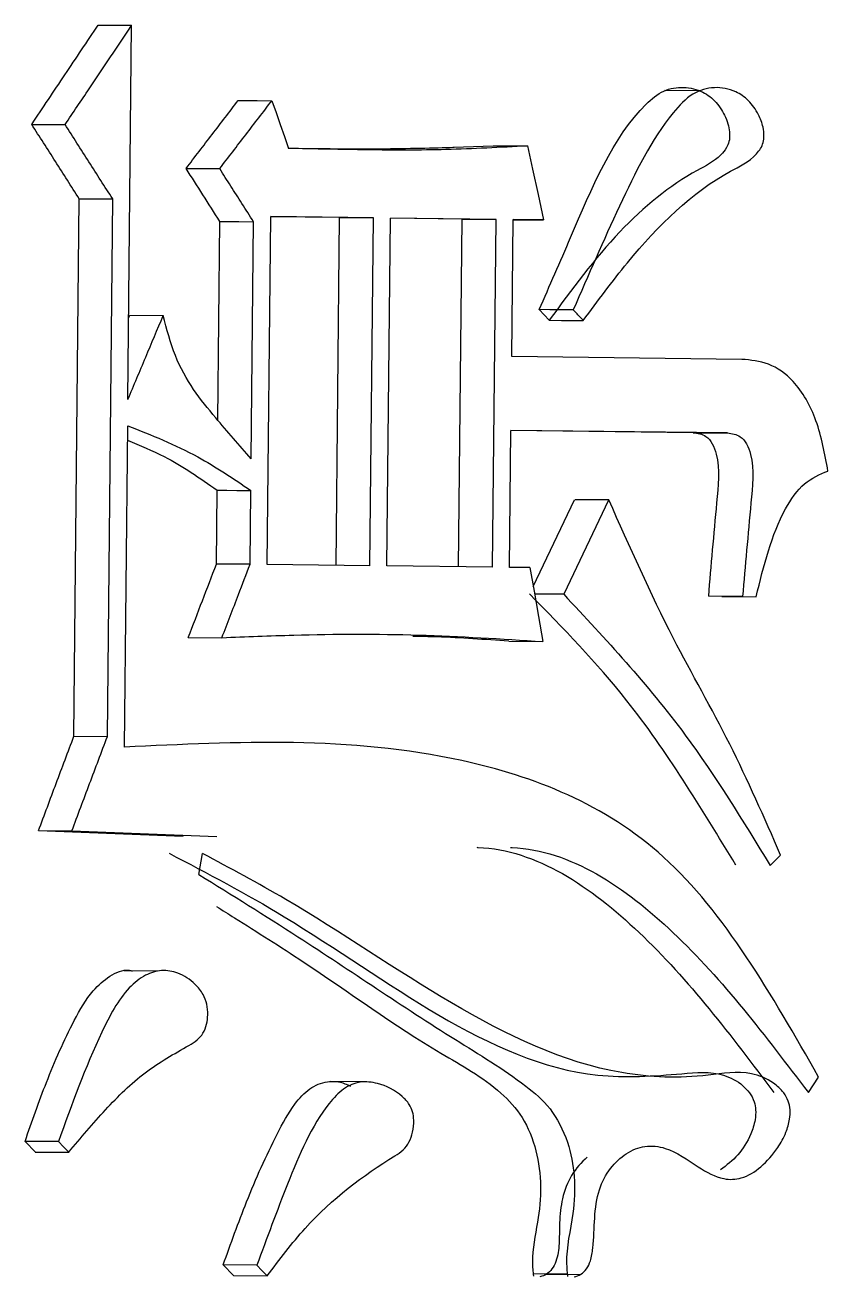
# Model space of a CAD drawing. Header units: millimetres. Extents: x 2448 to 4397, y 790 to 2168.
# Drawn here: x 3204.613 to 3206.095, y 987.891 to 990.204 of the extents above; entities that cross this region are included whole.
import ezdxf

# ---------------------------------------------------------------- set-up
doc = ezdxf.new("R2010")
doc.units = ezdxf.units.MM

msp = doc.modelspace()

# ---------------------------------------------------------------- linework, layer by layer
at = {"color": 7, "linetype": 'Continuous', "lineweight": 25}
for p, q in [((3204.8027, 989.5123), (3204.8095, 990.2035)), ((3205.8578, 990.0823), (3205.7938, 990.0828)), ((3204.625, 990.0204), (3204.6866, 990.0199)), ((3205.386, 989.9777), (3205.4772, 989.981)), ((3204.9101, 989.9391), (3204.9721, 989.9386)), ((3204.7029, 988.8901), (3204.7127, 989.883)), ((3204.7647, 988.8896), (3204.7745, 989.8826)), ((3204.9687, 989.4737), (3204.9724, 989.841)), ((3205.0302, 989.4024), (3205.0345, 989.8405)), ((3205.0599, 989.2074), (3205.0663, 989.8499)), ((3205.2558, 989.8476), (3205.0663, 989.8499)), ((3205.1934, 989.8481), (3205.0663, 989.8496)), ((3205.187, 989.2056), (3205.1934, 989.8481)), ((3205.1934, 989.8481), (3205.2558, 989.8476)), ((3205.2494, 989.2051), (3205.2558, 989.8476)), ((3205.2809, 989.2047), (3205.2873, 989.8472)), ((3205.4823, 989.8449), (3205.2873, 989.8472)), ((3205.4195, 989.8454), (3205.2873, 989.847)), ((3205.4131, 989.2029), (3205.4195, 989.8454)), ((3205.4195, 989.8454), (3205.4823, 989.8449)), ((3205.4759, 989.2024), (3205.4823, 989.8449)), ((3205.5111, 989.5914), (3205.5136, 989.8445)), ((3205.57, 989.8438), (3205.5136, 989.8445)), ((3205.5136, 989.8443), (3205.57, 989.8438)), ((3205.5803, 989.6585), (3205.5618, 989.6781)), ((3204.8042, 989.6636), (3204.8059, 989.6677)), ((3204.8059, 989.6678), (3204.8678, 989.6673)), ((3205.9357, 989.5863), (3205.5111, 989.5914)), ((3204.7963, 988.8698), (3204.8022, 989.4635)), ((3205.5073, 989.202), (3205.5098, 989.4551)), ((3205.9095, 989.4503), (3205.5098, 989.4551)), ((3205.8461, 989.4508), (3205.5098, 989.4548)), ((3205.8461, 989.4508), (3205.9095, 989.4503)), ((3204.9661, 989.2082), (3204.9675, 989.3445)), ((3205.0282, 989.2077), (3205.0296, 989.344)), ((3205.5509, 989.1669), (3205.627, 989.3269)), ((3205.69, 989.3264), (3205.6071, 989.1523)), ((3205.6274, 989.3276), (3205.6904, 989.3271)), ((3205.0282, 989.2077), (3204.9661, 989.2082)), ((3205.2494, 989.2051), (3205.0599, 989.2074)), ((3205.4759, 989.2024), (3205.2809, 989.2047)), ((3205.5449, 989.2016), (3205.5073, 989.202)), ((3205.6071, 989.1523), (3205.5534, 989.1527)), ((3205.9375, 989.1481), (3205.8742, 989.1486)), ((3205.899, 989.1483), (3205.8742, 989.1486)), ((3205.899, 989.1483), (3205.9624, 989.1478)), ((3205.9375, 989.1481), (3205.9624, 989.1478)), ((3204.9141, 989.0725), (3204.9762, 989.0721)), ((3205.5057, 989.0654), (3205.5686, 989.065)), ((3204.7029, 988.8901), (3204.7647, 988.8896)), ((3204.6375, 988.7156), (3204.6992, 988.7151)), ((3204.6375, 988.7156), (3204.9046, 988.7054)), ((3204.6992, 988.7151), (3204.9668, 988.705)), ((3204.9338, 988.6344), (3204.9405, 988.6733)), ((3205.9885, 988.651), (3206.0073, 988.6702)), ((3204.8575, 988.4559), (3204.7949, 988.4563)), ((3205.2394, 988.2516), (3205.1762, 988.2521)), ((3204.6744, 988.141), (3204.6127, 988.1415)), ((3204.6317, 988.1218), (3204.6127, 988.1415)), ((3204.6316, 988.1218), (3204.6933, 988.1213)), ((3205.0407, 987.9127), (3204.9785, 987.9132)), ((3204.9973, 987.8935), (3204.9786, 987.9132)), ((3204.9973, 987.8935), (3205.0595, 987.893)), ((3205.6136, 987.8961), (3205.5506, 987.8966)), ((3205.5754, 987.8963), (3205.6384, 987.8958))]:
    msp.add_line(p, q, dxfattribs=at)
at = {"color": 7, "linetype": 'Continuous', "lineweight": 25, "flags": 128}
for points in [[(3204.7477, 990.2039), (3204.7823, 990.2037), (3204.8095, 990.2035)], [(3205.0062, 990.0645), (3205.041, 990.0643), (3205.0684, 990.0641)], [(3205.0684, 990.0641), (3205.0761, 990.0421), (3205.0838, 990.0201), (3205.0915, 989.9981), (3205.0992, 989.9761)], [(3205.4772, 989.981), (3205.5124, 989.9807), (3205.5401, 989.9805)], [(3205.5401, 989.9805), (3205.5495, 989.9375), (3205.5598, 989.8907), (3205.57, 989.8438)], [(3204.7127, 989.883), (3204.7473, 989.8828), (3204.7745, 989.8826)], [(3204.9724, 989.841), (3205.0072, 989.8407), (3205.0345, 989.8405)], [(3205.6247, 989.6777), (3205.6019, 989.6778), (3205.5818, 989.678), (3205.5618, 989.6781)], [(3205.5803, 989.6585), (3205.6032, 989.6583), (3205.6233, 989.6581), (3205.6433, 989.658)], [(3204.9675, 989.3445), (3204.9855, 989.3444), (3205.0035, 989.3442), (3205.0296, 989.344)], [(3205.5449, 989.2016), (3205.5525, 989.1579), (3205.5605, 989.1114), (3205.5686, 989.065)], [(3206.0588, 988.2315), (3206.0682, 988.246), (3206.0777, 988.2604)], [(3204.6933, 988.1213), (3204.6838, 988.1312), (3204.6744, 988.141)], [(3205.0595, 987.893), (3205.0501, 987.9028), (3205.0407, 987.9127)]]:
    msp.add_lwpolyline(points, dxfattribs=at)
at = {"color": 7, "linetype": 'Continuous', "lineweight": 25}
for points, knots in [([(3204.625, 990.0204), (3204.6455, 990.051), (3204.6864, 990.1122), (3204.7273, 990.1733), (3204.7477, 990.2039)], [0, 0, 0, 0, 0.5, 1, 1, 1, 1]), ([(3204.6866, 990.0199), (3204.7015, 990.0421), (3204.7294, 990.0837), (3204.7703, 990.1449), (3204.7965, 990.1839), (3204.8095, 990.2035)], [0, 0, 0, 0, 0.36179, 0.680895, 1, 1, 1, 1]), ([(3205.5618, 989.6781), (3205.5812, 989.7223), (3205.6395, 989.855), (3205.7042, 990.0129), (3205.7911, 990.0855), (3205.8284, 990.0909), (3205.862, 990.0833), (3205.8853, 990.0659), (3205.9013, 990.0443), (3205.9105, 990.0245), (3205.914, 990.0033), (3205.9131, 989.9889), (3205.9073, 989.9749), (3205.8886, 989.9533), (3205.8165, 989.9186), (3205.7038, 989.8264), (3205.6223, 989.7156), (3205.5803, 989.6585)], [0, 0, 0, 0, 0.117886, 0.354884, 0.39409, 0.43351, 0.471902, 0.501497, 0.516164, 0.542778, 0.553861, 0.565054, 0.574698, 0.589623, 0.640925, 0.815075, 1, 1, 1, 1]), ([(3205.6433, 989.658), (3205.67, 989.6942), (3205.7507, 989.8037), (3205.859, 989.9099), (3205.9523, 989.9522), (3205.9707, 989.975), (3205.9759, 989.9865), (3205.9775, 990.0003), (3205.9752, 990.0185), (3205.9661, 990.042), (3205.9491, 990.0659), (3205.9209, 990.0847), (3205.8851, 990.0913), (3205.8432, 990.0798), (3205.7776, 990.0099), (3205.7081, 989.8687), (3205.6527, 989.7418), (3205.6247, 989.6777)], [0, 0, 0, 0, 0.117818, 0.356025, 0.412717, 0.424014, 0.433395, 0.442822, 0.455035, 0.474666, 0.502723, 0.530686, 0.572926, 0.616088, 0.662795, 0.829744, 1, 1, 1, 1]), ([(3204.9101, 989.9391), (3204.9261, 989.96), (3204.9582, 990.0018), (3204.9902, 990.0436), (3205.0062, 990.0645)], [0, 0, 0, 0, 0.5, 1, 1, 1, 1]), ([(3204.9721, 989.9386), (3204.9881, 989.9595), (3205.0122, 989.9909), (3205.0443, 990.0327), (3205.0604, 990.0536), (3205.0684, 990.0641)], [0, 0, 0, 0, 0.4999999, 0.7499999, 1, 1, 1, 1]), ([(3204.7127, 989.883), (3204.6981, 989.9059), (3204.6689, 989.9517), (3204.6396, 989.9975), (3204.625, 990.0204)], [0, 0, 0, 0, 0.4999996, 1, 1, 1, 1]), ([(3204.7745, 989.8826), (3204.7599, 989.9055), (3204.7379, 989.9398), (3204.7086, 989.9856), (3204.694, 990.0085), (3204.6866, 990.0199)], [0, 0, 0, 0, 0.5, 0.75, 1, 1, 1, 1]), ([(3205.5401, 989.9805), (3205.49, 989.9778), (3205.3918, 989.9724), (3205.2448, 989.9728), (3205.1477, 989.975), (3205.0992, 989.9761)], [0, 0, 0, 0, 0.3417599, 0.6708219, 1, 1, 1, 1]), ([(3205.4048, 989.9774), (3205.4048, 989.9775), (3205.4051, 989.9775), (3205.3749, 989.9767), (3205.2839, 989.9743), (3205.2078, 989.9746), (3205.1475, 989.9752), (3205.1338, 989.9754), (3205.1251, 989.9755)], [0, 0, 0, 0, 0.001564, 0.019708, 0.43713, 0.675735, 0.793385, 1, 1, 1, 1]), ([(3204.9724, 989.841), (3204.962, 989.8573), (3204.9412, 989.8901), (3204.9204, 989.9228), (3204.9101, 989.9391)], [0, 0, 0, 0, 0.5, 1, 1, 1, 1]), ([(3205.0345, 989.8405), (3205.0274, 989.8518), (3205.0134, 989.8737), (3204.9926, 989.9064), (3204.9789, 989.9279), (3204.9721, 989.9386)], [0, 0, 0, 0, 0.343704, 0.671852, 1, 1, 1, 1]), ([(3205.6433, 989.658), (3205.6418, 989.6596), (3205.6379, 989.6637), (3205.6317, 989.6703), (3205.6271, 989.6752), (3205.6247, 989.6777)], [0, 0, 0, 0, 0.249837, 0.624946, 1, 1, 1, 1]), ([(3204.8027, 989.5123), (3204.8081, 989.5253), (3204.8191, 989.5513), (3204.8408, 989.603), (3204.857, 989.6416), (3204.8678, 989.6673)], [0, 0, 0, 0, 0.251828, 0.503656, 1, 1, 1, 1]), ([(3205.0302, 989.4024), (3205.0083, 989.4276), (3204.9721, 989.4692), (3204.9224, 989.529), (3204.8873, 989.5921), (3204.8744, 989.642), (3204.8678, 989.6673)], [0, 0, 0, 0, 0.334547, 0.552083, 0.773211, 1, 1, 1, 1]), ([(3206.095, 989.3799), (3206.0892, 989.4118), (3206.0778, 989.4743), (3206.0376, 989.5457), (3205.9862, 989.5816), (3205.9524, 989.5848), (3205.9357, 989.5863)], [0, 0, 0, 0, 0.293484, 0.575673, 0.789401, 1, 1, 1, 1]), ([(3204.8022, 989.4635), (3204.846, 989.4463), (3204.9244, 989.4155), (3204.9973, 989.3659), (3205.0296, 989.344)], [0, 0, 0, 0, 0.557774, 1, 1, 1, 1]), ([(3205.8461, 989.4508), (3205.8544, 989.4498), (3205.8677, 989.4481), (3205.8824, 989.4311), (3205.8964, 989.3906), (3205.8862, 989.2916), (3205.879, 989.2055), (3205.8742, 989.1486)], [0, 0, 0, 0, 0.100142, 0.161743, 0.226111, 0.489371, 1, 1, 1, 1]), ([(3205.9095, 989.4503), (3205.9177, 989.4493), (3205.9311, 989.4476), (3205.9458, 989.4306), (3205.9598, 989.3902), (3205.9496, 989.2911), (3205.9424, 989.205), (3205.9375, 989.1481)], [0, 0, 0, 0, 0.100254, 0.161894, 0.226269, 0.489472, 1, 1, 1, 1]), ([(3204.8019, 989.4367), (3204.8248, 989.4274), (3204.8821, 989.404), (3204.9354, 989.3669), (3204.9675, 989.3445)], [0, 0, 0, 0, 0.398129, 1, 1, 1, 1]), ([(3205.9624, 989.1478), (3205.9765, 989.2049), (3205.9959, 989.2836), (3206.0493, 989.361), (3206.0799, 989.3737), (3206.095, 989.3799)], [0, 0, 0, 0, 0.573257, 0.790536, 1, 1, 1, 1]), ([(3206.0076, 988.6705), (3205.9773, 988.7397), (3205.9167, 988.8783), (3205.798, 989.0842), (3205.7289, 989.24), (3205.6905, 989.3267)], [0, 0, 0, 0, 0.307212, 0.614675, 1, 1, 1, 1]), ([(3204.9762, 989.0721), (3204.9813, 989.0853), (3204.9915, 989.1119), (3205.0088, 989.1571), (3205.0211, 989.1891), (3205.0282, 989.2077)], [0, 0, 0, 0, 0.293659, 0.587317, 1, 1, 1, 1]), ([(3205.9251, 988.6515), (3205.861, 988.7574), (3205.7477, 988.9448), (3205.6059, 989.0897), (3205.5442, 989.1528)], [0, 0, 0, 0, 0.565177, 1, 1, 1, 1]), ([(3205.6071, 989.1523), (3205.6846, 989.0693), (3205.8241, 988.92), (3205.9379, 988.7338), (3205.9885, 988.651)], [0, 0, 0, 0, 0.555208, 1, 1, 1, 1]), ([(3204.9762, 989.0721), (3205.0204, 989.0739), (3205.1416, 989.0788), (3205.3395, 989.0796), (3205.4922, 989.0698), (3205.5686, 989.065)], [0, 0, 0, 0, 0.2224892, 0.6109507, 1, 1, 1, 1]), ([(3205.5057, 989.0654), (3205.4617, 989.0687), (3205.4027, 989.073), (3205.3434, 989.0742), (3205.3284, 989.0745)], [0, 0, 0, 0, 0.747613, 1, 1, 1, 1]), ([(3204.6375, 988.7156), (3204.6484, 988.7447), (3204.6702, 988.8028), (3204.692, 988.861), (3204.7029, 988.8901)], [0, 0, 0, 0, 0.499943, 1, 1, 1, 1]), ([(3204.6992, 988.7151), (3204.7101, 988.7442), (3204.732, 988.8024), (3204.7538, 988.8605), (3204.7647, 988.8896)], [0, 0, 0, 0, 0.4999637, 1, 1, 1, 1]), ([(3206.0777, 988.2604), (3205.9909, 988.4125), (3205.8207, 988.7109), (3205.3452, 988.8967), (3205.0043, 988.88), (3204.7963, 988.8698)], [0, 0, 0, 0, 0.288553, 0.565897, 1, 1, 1, 1]), ([(3205.447, 988.6848), (3205.4477, 988.6847), (3205.5557, 988.6808), (3205.7618, 988.5413), (3205.9166, 988.3361), (3205.9952, 988.2319)], [0, 0, 0, 0, 0.003392, 0.493865, 1, 1, 1, 1]), ([(3205.5091, 988.6843), (3205.5101, 988.6843), (3205.6184, 988.6803), (3205.8249, 988.5409), (3205.98, 988.3357), (3206.0588, 988.2315)], [0, 0, 0, 0, 0.004313, 0.494431, 1, 1, 1, 1]), ([(3204.8785, 988.6738), (3204.9496, 988.6365), (3205.2134, 988.4983), (3205.516, 988.2455), (3205.799, 988.2636), (3205.8903, 988.2727), (3205.9319, 988.2511), (3205.9504, 988.2322), (3205.959, 988.2168), (3205.9623, 988.1988), (3205.9607, 988.1779), (3205.9507, 988.148), (3205.9297, 988.1136), (3205.9078, 988.0973), (3205.8965, 988.089)], [0, 0, 0, 0, 0.17948, 0.666329, 0.790047, 0.851401, 0.88214, 0.894039, 0.906049, 0.914601, 0.92499, 0.941166, 0.969911, 1, 1, 1, 1]), ([(3205.6262, 987.891), (3205.6305, 987.8923), (3205.639, 987.8948), (3205.6498, 987.9054), (3205.6579, 987.9224), (3205.6655, 987.9722), (3205.6611, 988.0369), (3205.6925, 988.0936), (3205.7221, 988.1212), (3205.7575, 988.1354), (3205.8048, 988.13), (3205.8503, 988.0964), (3205.8965, 988.0701), (3205.9378, 988.0713), (3205.9724, 988.093), (3205.9998, 988.1237), (3206.0171, 988.155), (3206.0245, 988.1795), (3206.0258, 988.1999), (3206.0222, 988.2172), (3206.0117, 988.235), (3205.9892, 988.255), (3205.9417, 988.2743), (3205.8473, 988.2568), (3205.5462, 988.2666), (3205.2501, 988.508), (3204.9918, 988.6459), (3204.9405, 988.6733)], [0, 0, 0, 0, 0.00752, 0.015021, 0.022308, 0.032524, 0.077929, 0.098223, 0.11846, 0.139382, 0.161303, 0.199823, 0.229032, 0.247867, 0.270734, 0.294196, 0.308801, 0.319771, 0.326829, 0.333947, 0.341828, 0.355231, 0.380373, 0.427181, 0.52038, 0.90486, 1, 1, 1, 1]), ([(3204.9338, 988.6344), (3204.9949, 988.5966), (3205.1542, 988.4978), (3205.3531, 988.3607), (3205.5115, 988.266), (3205.5844, 988.2051), (3205.6157, 988.1447), (3205.6293, 988.0759), (3205.6258, 987.9992), (3205.6094, 987.939), (3205.6134, 987.8999), (3205.6142, 987.892)], [0, 0, 0, 0, 0.208938, 0.545082, 0.696521, 0.753178, 0.810575, 0.860211, 0.911567, 0.981945, 1, 1, 1, 1]), ([(3204.9662, 988.5755), (3204.9772, 988.5685), (3205.0307, 988.5348), (3205.1701, 988.4474), (3205.3304, 988.329), (3205.4727, 988.253), (3205.5329, 988.1886), (3205.5581, 988.1267), (3205.5672, 988.0584), (3205.5595, 987.9893), (3205.5471, 987.9346), (3205.5504, 987.901), (3205.5513, 987.8925)], [0, 0, 0, 0, 0.0423993, 0.2059372, 0.5375409, 0.6824194, 0.7421871, 0.8023538, 0.8585596, 0.9146533, 0.9782842, 1, 1, 1, 1]), ([(3204.6127, 988.1415), (3204.6255, 988.1781), (3204.6523, 988.2553), (3204.6936, 988.3488), (3204.7327, 988.4176), (3204.7684, 988.4482), (3204.7949, 988.4604), (3204.8087, 988.4567), (3204.8106, 988.4562)], [0, 0, 0, 0, 0.278278, 0.585703, 0.751775, 0.866794, 0.981921, 1, 1, 1, 1]), ([(3204.6933, 988.1213), (3204.7156, 988.148), (3204.7602, 988.2013), (3204.833, 988.2724), (3204.8932, 988.3062), (3204.93, 988.3275), (3204.9419, 988.3407), (3204.9484, 988.3573), (3204.9507, 988.376), (3204.949, 988.3953), (3204.9411, 988.4156), (3204.9232, 988.4369), (3204.897, 988.4536), (3204.8648, 988.4594), (3204.8333, 988.4497), (3204.7914, 988.4163), (3204.7351, 988.3101), (3204.699, 988.2095), (3204.6744, 988.141)], [0, 0, 0, 0, 0.118196, 0.236597, 0.355268, 0.378319, 0.396663, 0.415152, 0.43186, 0.451251, 0.470948, 0.497652, 0.545152, 0.585608, 0.625979, 0.67229, 0.776711, 1, 1, 1, 1]), ([(3204.9785, 987.9132), (3204.9925, 987.9524), (3205.0221, 988.0358), (3205.0669, 988.1348), (3205.1052, 988.2065), (3205.1373, 988.2411), (3205.1702, 988.254), (3205.1965, 988.252), (3205.21, 988.245), (3205.2133, 988.2432)], [0, 0, 0, 0, 0.259812, 0.552226, 0.693998, 0.78736, 0.881003, 0.970477, 1, 1, 1, 1]), ([(3205.0595, 987.893), (3205.0824, 987.9233), (3205.1517, 988.015), (3205.2419, 988.0824), (3205.3107, 988.124), (3205.3222, 988.1396), (3205.3289, 988.1589), (3205.3311, 988.1785), (3205.3287, 988.1964), (3205.3214, 988.2122), (3205.3006, 988.2337), (3205.2694, 988.2491), (3205.2315, 988.2536), (3205.1997, 988.2404), (3205.1472, 988.1838), (3205.0975, 988.0669), (3205.0591, 987.9627), (3205.0407, 987.9127)], [0, 0, 0, 0, 0.1198076, 0.3627131, 0.3848834, 0.4037213, 0.4225411, 0.4427627, 0.4571986, 0.4716912, 0.4931085, 0.5552539, 0.595863, 0.6365262, 0.677965, 0.8454457, 1, 1, 1, 1]), ([(3205.6504, 988.1126), (3205.6401, 988.1022), (3205.6203, 988.0822), (3205.6032, 988.0375), (3205.5991, 987.9948), (3205.5993, 987.9573), (3205.5967, 987.9284), (3205.5883, 987.9081), (3205.5784, 987.8975), (3205.5696, 987.8927), (3205.5645, 987.8917), (3205.5633, 987.8915)], [0, 0, 0, 0, 0.193993, 0.374317, 0.540947, 0.666082, 0.792236, 0.855981, 0.91996, 0.981334, 1, 1, 1, 1])]:
    msp.add_open_spline(points, degree=3, knots=knots, dxfattribs=at)
msp.add_open_spline([(3204.9141, 989.0725), (3204.9228, 989.0951), (3204.9401, 989.1404), (3204.9575, 989.1856), (3204.9661, 989.2082)], degree=3, dxfattribs=at)

doc.saveas('drawing.dxf')
